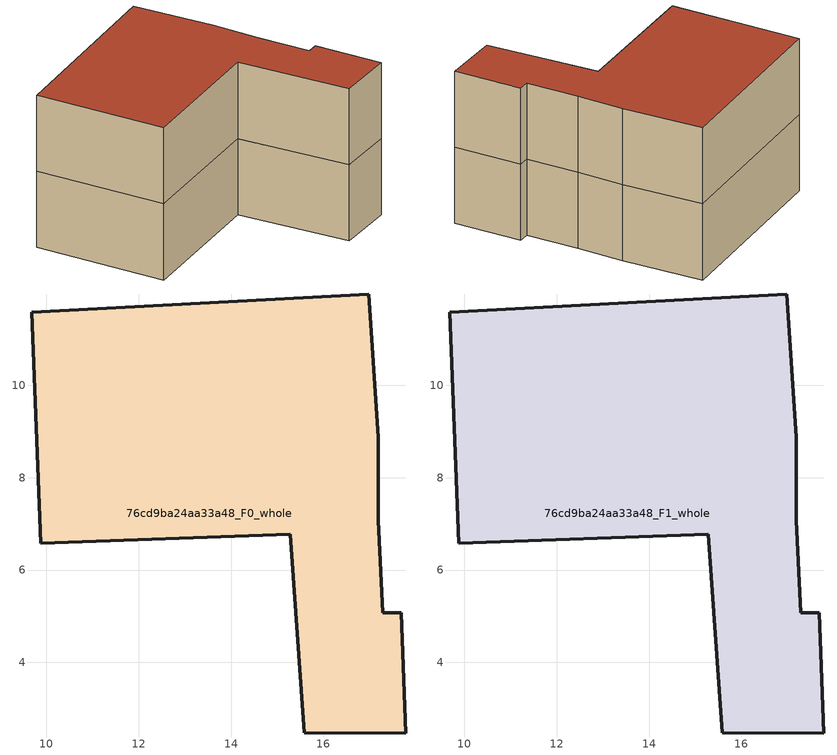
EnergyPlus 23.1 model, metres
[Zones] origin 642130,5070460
76cd9ba24aa33a48_F0_whole
 floor ground (EU_floor_Construction): 16.99,11.98 17.19,8.88 17.19,7.07 17.29,5.07 17.69,5.07 17.79,2.47 15.58,2.47 15.28,6.77 9.88,6.58 9.68,11.58 z0
 wall outside (EU_wall_Construction): 9.68,11.58 9.88,6.58 15.28,6.77 15.58,2.47 17.79,2.47 17.69,5.07 17.29,5.07 17.19,7.07 17.19,8.88 16.99,11.98 9.68,11.58 z0:3
76cd9ba24aa33a48_F1_whole
 floor to 76cd9ba24aa33a48_F0_whole (EU_floor_Construction): 16.99,11.98 17.19,8.88 17.19,7.07 17.29,5.07 17.69,5.07 17.79,2.47 15.58,2.47 15.28,6.77 9.88,6.58 9.68,11.58 z3
 wall outside (EU_wall_Construction): 9.68,11.58 9.88,6.58 15.28,6.77 15.58,2.47 17.79,2.47 17.69,5.07 17.29,5.07 17.19,7.07 17.19,8.88 16.99,11.98 9.68,11.58 z3:6
 roof outside (EU_roof_Construction): 17.79,2.47 17.69,5.07 17.29,5.07 17.19,7.07 17.19,8.88 16.99,11.98 9.68,11.58 9.88,6.58 15.28,6.77 15.58,2.47 z6
[Building]
EU S2 Campaign: North Axis=0; Terrain=City; Solar Distribution=FullExterior
[Site:Location]
Lyon-Bron: Latitude=45.75; Longitude=5; Time Zone=1; Elevation=198
[SizingPeriod:WeatherFileDays]
AnnualSizingPeriod: Begin Month=1; Begin Day of Month=1; End Month=12; End Day of Month=31; Day of Week for Start Day=Monday; Use Weather File Daylight Saving Period=No; Use Weather File Rain and Snow Indicators=No
[MATERIAL]
EU_InternalMass_Material: Roughness=MediumRough; Thickness=0.1; Conductivity=1; Density=1800; Specific Heat=900; Thermal Absorptance=0.9; Solar Absorptance=0.7; Visible Absorptance=0.7
[MATERIAL:NOMASS] Roughness=MediumRough; Thermal Absorptance=0.9; Solar Absorptance=0.7; Visible Absorptance=0.7
Name | Thermal Resistance
EU_wall_NoMass | 0.503714
EU_roof_NoMass | 0.959371
EU_floor_NoMass | 0.347222
[CONSTRUCTION]
EU_wall_Construction: EU_wall_NoMass
EU_roof_Construction: EU_roof_NoMass
EU_floor_Construction: EU_floor_NoMass
EU_InternalMass_Construction: EU_InternalMass_Material
[ZONE] Type=1; Multiplier=1; Ceiling Height=autocalculate; Floor Area=autocalculate; Part of Total Floor Area=Yes
Name | Volume
76cd9ba24aa33a48_F0_whole | 139.291
76cd9ba24aa33a48_F1_whole | 139.288
[INTERNALMASS] Construction=EU_InternalMass_Construction; Surface Area=46.4299
Name | Zone or ZoneList
76cd9ba24aa33a48_F0_whole_EU_InternalMass | 76cd9ba24aa33a48_F0_whole
76cd9ba24aa33a48_F1_whole_EU_InternalMass | 76cd9ba24aa33a48_F1_whole
[OTHEREQUIPMENT] Fuel Type=Electricity; Design Level Calculation Method=Watts/Area; Power per Zone Floor Area=1; Fraction Latent=0; Fraction Radiant=0; Fraction Lost=0; Carbon Dioxide Generation Rate=0; EndUse Subcategory=EU_Step8_InternalGains
Name | Zone or ZoneList or Space or SpaceList | Schedule
EU_Step8_InternalGain_76cd9ba24aa33a48_F0_whole_f000 | 76cd9ba24aa33a48_F0_whole | EU_Step8_GainSchedule_76cd9ba24aa33a48_F0_whole_f000
EU_Step8_InternalGain_76cd9ba24aa33a48_F1_whole_f000 | 76cd9ba24aa33a48_F1_whole | EU_Step8_GainSchedule_76cd9ba24aa33a48_F1_whole_f000
[ZONEVENTILATION:DESIGNFLOWRATE] Schedule=EU_AlwaysOn; Design Flow Rate Calculation Method=AirChanges/Hour; Air Changes per Hour=0.64; Ventilation Type=Natural; Fan Pressure Rise=0; Fan Total Efficiency=1; Constant Term Coefficient=1; Temperature Term Coefficient=0; Velocity Term Coefficient=0; Velocity Squared Term Coefficient=0; Minimum Indoor Temperature=-100; Maximum Indoor Temperature=100; Delta Temperature=-100; Minimum Outdoor Temperature=-100; Maximum Outdoor Temperature=100; Maximum Wind Speed=40
Name | Zone or ZoneList or Space or SpaceList
EU_ConstantAir_76cd9ba24aa33a48_F0_whole | 76cd9ba24aa33a48_F0_whole
EU_ConstantAir_76cd9ba24aa33a48_F1_whole | 76cd9ba24aa33a48_F1_whole
[HVACTEMPLATE:THERMOSTAT] Constant Heating Setpoint=20; Constant Cooling Setpoint=50
EU_HeatOnly_76cd9ba24aa33a48_F0_whole; EU_HeatOnly_76cd9ba24aa33a48_F1_whole
[HVACTEMPLATE:ZONE:IDEALLOADSAIRSYSTEM] System Availability Schedule=EU_AlwaysOn; Maximum Heating Supply Air Temperature=50; Minimum Cooling Supply Air Temperature=13; Maximum Heating Supply Air Humidity Ratio=0.0156; Minimum Cooling Supply Air Humidity Ratio=0.0077; Heating Limit=NoLimit; Cooling Limit=NoLimit; Heating Availability Schedule=EU_AlwaysOn; Cooling Availability Schedule=EU_CoolingOff; Dehumidification Control Type=ConstantSensibleHeatRatio; Cooling Sensible Heat Ratio=0.7; Dehumidification Setpoint=60; Humidification Control Type=None; Humidification Setpoint=30; Outdoor Air Method=None; Outdoor Air Flow Rate per Person=0.00944; Outdoor Air Flow Rate per Zone Floor Area=0; Outdoor Air Flow Rate per Zone=0; Demand Controlled Ventilation Type=None; Outdoor Air Economizer Type=NoEconomizer; Heat Recovery Type=None; Sensible Heat Recovery Effectiveness=0.7; Latent Heat Recovery Effectiveness=0.65
Name | Template Thermostat
76cd9ba24aa33a48_F0_whole | EU_HeatOnly_76cd9ba24aa33a48_F0_whole
76cd9ba24aa33a48_F1_whole | EU_HeatOnly_76cd9ba24aa33a48_F1_whole
[SIZING:ZONE] Zone Cooling Design Supply Air Temperature Input Method=SupplyAirTemperature; Zone Cooling Design Supply Air Temperature=13; Zone Heating Design Supply Air Temperature Input Method=SupplyAirTemperature; Zone Heating Design Supply Air Temperature=50; Zone Cooling Design Supply Air Humidity Ratio=0.008; Zone Heating Design Supply Air Humidity Ratio=0.008; Cooling Design Air Flow Method=DesignDay; Cooling Design Air Flow Rate=0; Cooling Minimum Air Flow per Zone Floor Area=0.000762; Cooling Minimum Air Flow=0; Cooling Minimum Air Flow Fraction=0.2; Heating Design Air Flow Method=DesignDay; Heating Design Air Flow Rate=0; Heating Maximum Air Flow per Zone Floor Area=0.002032; Heating Maximum Air Flow=0.141576; Heating Maximum Air Flow Fraction=0.3; Account for Dedicated Outdoor Air System=No; Dedicated Outdoor Air System Control Strategy=NeutralSupplyAir; Dedicated Outdoor Air Low Setpoint Temperature for Design=autosize; Dedicated Outdoor Air High Setpoint Temperature for Design=autosize; Zone Load Sizing Method=Sensible Load Only No Latent Load; Zone Latent Cooling Design Supply Air Humidity Ratio Input Method=HumidityRatioDifference; Zone Cooling Design Supply Air Humidity Ratio Difference=0.005; Zone Latent Heating Design Supply Air Humidity Ratio Input Method=HumidityRatioDifference; Zone Humidification Design Supply Air Humidity Ratio Difference=0.005
76cd9ba24aa33a48_F0_whole; 76cd9ba24aa33a48_F1_whole
[SCHEDULE:CONSTANT]
Name | Hourly Value
EU_AlwaysOn | 1
EU_CoolingOff | 0
[SCHEDULE:FILE] Column Number=1; Rows to Skip at Top=0; Number of Hours of Data=8760; Column Separator=Comma; Interpolate to Timestep=No; Minutes per Item=60; Adjust Schedule for Daylight Savings=Yes
Name | File
EU_Step8_GainSchedule_76cd9ba24aa33a48_F0_whole_f000 | C:\Users\o_iseri\Desktop\OpenUBEM\openubem\outputs\eu_evidence\EU-11\FR-LYO-HAUTCOEURPENTES\idfs\76cd9ba24aa33a48\76cd9ba24aa33a48_F0_whole_f000_gain.csv
EU_Step8_GainSchedule_76cd9ba24aa33a48_F1_whole_f000 | C:\Users\o_iseri\Desktop\OpenUBEM\openubem\outputs\eu_evidence\EU-11\FR-LYO-HAUTCOEURPENTES\idfs\76cd9ba24aa33a48\76cd9ba24aa33a48_F1_whole_f000_gain.csv
